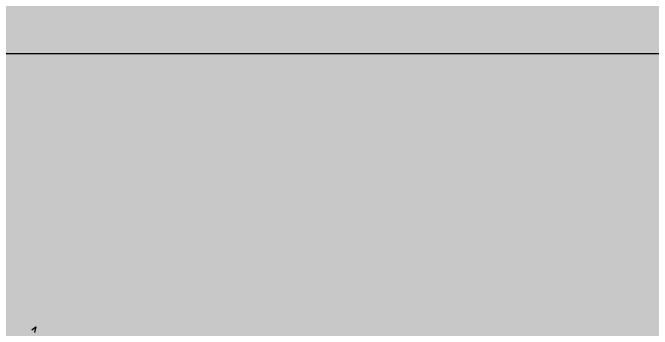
# Model space of a CAD drawing. Header units: inches. Extents: x 11.9 to 85.3, y 21.1 to 37.4.
# Drawn here: x 56.619 to 58.622, y 24.126 to 25.116 of the extents above; entities that cross this region are included whole.
import ezdxf

# ---------------------------------------------------------------- set-up
doc = ezdxf.new("R2010")
doc.units = ezdxf.units.IN
doc.header["$MEASUREMENT"] = 0
doc.layers.add('CAY', color=94, linetype='Continuous')
doc.layers.add('Layer1', color=7, linetype='Continuous')

# ---------------------------------------------------------------- blocks, each defined once
blk = doc.blocks.new('A$C76451831')
at = {"layer": 'CAY'}
blk.add_lwpolyline([(4528.2, 2186.1), (4556.7, 2206.1), (4547.2, 2167.1)], dxfattribs=at)

msp = doc.modelspace()

# ---------------------------------------------------------------- hatches: boundary and pattern name
at = {"true_color": 0x636466}
h = msp.add_hatch(color=251, dxfattribs=at)
h.dxf.hatch_style = 1
edge = h.paths.add_edge_path()
edge.add_line((63.2701, 27.4271), (19.2205, 27.4271))
edge.add_line((19.2205, 27.4271), (19.2205, 24.9886))
edge.add_line((19.2205, 24.9886), (34.5109, 24.9886))
edge.add_spline(control_points=[(34.5109, 24.9886), (35.9914, 25.1351), (36.9032, 24.9886)], knot_values=[5.091487, 5.091487, 5.091487, 5.991182, 5.991182, 5.991182], weights=[0.915734, 0.807079, 0.890652], degree=2, periodic=0)
edge.add_line((36.9032, 24.9886), (63.2701, 24.9886))
edge.add_line((63.2701, 24.9886), (63.2701, 27.4271))
h.paths.add_polyline_path([(27.7206, 26.9316), (31.5651, 26.9316), (63.0612, 26.9316), (63.0612, 25.1394), (19.4696, 25.1394), (19.4696, 25.1837), (19.4696, 26.9316)], flags=16)
at = {"layer": 'Layer1', "true_color": 0x939598}
h = msp.add_hatch(color=252, dxfattribs=at)
h.dxf.hatch_style = 1
h.paths.add_polyline_path([(63.3723, 24.9691), (63.3723, 24.9886), (63.2701, 24.9886), (19.2205, 24.9886), (19.2205, 25.0924), (18.8839, 24.5256), (18.8823, 24.1183), (61.4586, 24.0875)])

# ---------------------------------------------------------------- linework, layer by layer
msp.add_lwpolyline([(72.3212, 24.448), (67.7073, 24.448), (67.7073, 24.0633), (67.7073, 27.4286), (63.2701, 27.4271), (19.2205, 27.4271), (19.2205, 24.9886), (63.2701, 24.9886), (63.2701, 27.4271)])
msp.add_lwpolyline([(72.3212, 24.448), (67.7073, 24.448), (67.7073, 24.0633), (67.7073, 27.4286), (63.2701, 27.4271), (19.2205, 27.4271), (19.2205, 24.9886), (63.2701, 24.9886), (63.2701, 27.4271)])
at = {"layer": 'Layer1'}
msp.add_line((19.2205, 24.9886), (63.2701, 24.9886), dxfattribs=at)
msp.add_lwpolyline([(18.8824, 24.1319), (18.8839, 24.5256), (19.2205, 25.0924), (19.2205, 24.9886), (63.2701, 24.9886)], dxfattribs=at)
msp.add_lwpolyline([(18.8824, 24.1319), (18.8839, 24.5256), (19.2205, 25.0924), (19.2205, 24.9886), (63.2701, 24.9886)], dxfattribs=at)

# ---------------------------------------------------------------- block references
at = {"layer": 'CAY', "xscale": 0.0004489089019145984, "yscale": 0.0004489089019145984, "zscale": 0.0004489089019145984}
msp.add_blockref('A$C76451831', (54.6462, 23.143), dxfattribs=at)

doc.saveas('drawing.dxf')
